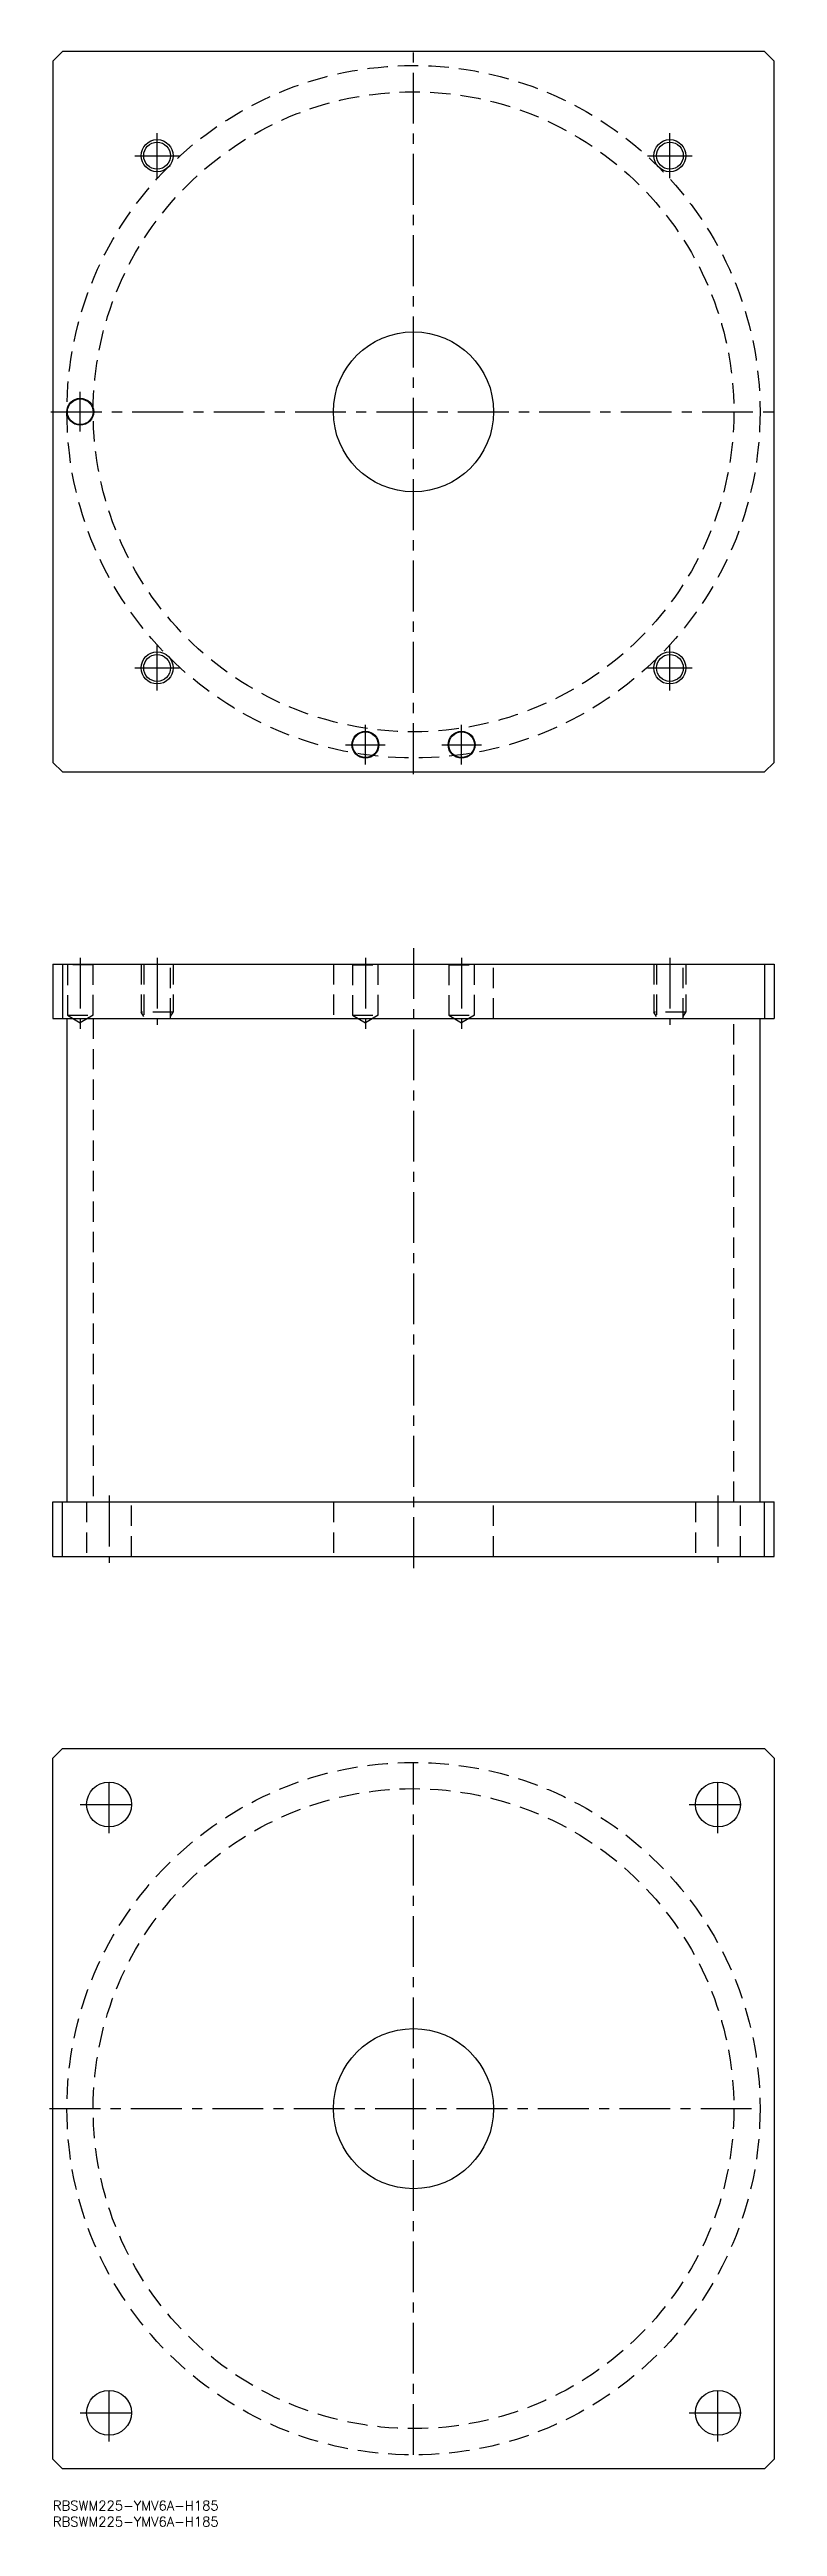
# Model space of a CAD drawing. Extents: x -1 to 226, y -8 to 766.
import ezdxf

# ---------------------------------------------------------------- set-up
doc = ezdxf.new("R2010")
doc.units = 0
doc.header["$LTSCALE"] = 0.5
doc.linetypes.add('CENTER', pattern=[50.8, 31.75, -6.35, 6.35, -6.35])
doc.linetypes.add('DASHED', pattern=[19.05, 12.7, -6.35])
for name, color, linetype in [('MSM_CENTER', 1, 'CENTER'), ('MSM_CONTINUOUS', 7, 'CONTINUOUS'), ('MSM_DASHED', 4, 'DASHED'), ('MSM_NARROW', 5, 'CONTINUOUS'), ('MSM_PART_NUMBER', 7, 'CONTINUOUS')]:
    doc.layers.add(name, color=color, linetype=linetype)
doc.styles.get("Standard").update_dxf_attribs({"font": 'txt.shx', "height": 3, "bigfont": 'bigfont.shx'})

# ---------------------------------------------------------------- blocks, each defined once
blk = doc.blocks.new('*U4')
at = {"layer": 'MSM_PART_NUMBER'}
blk.add_text('RBSWM225-YMV6A-H185', height=3, dxfattribs=at).set_placement((0, -3))
blk = doc.blocks.new('*U5')
at = {"layer": 'MSM_PART_NUMBER'}
blk.add_text('RBSWM225-YMV6A-H185', height=3, dxfattribs=at).set_placement((0, -8))

msp = doc.modelspace()

# ---------------------------------------------------------------- linework, layer by layer
at = {"layer": 'MSM_CENTER'}
for p, q in [((112.5, 539.35), (112.5, 765.65)), ((32.5, 725.5), (32.5, 739.5)), ((192.5, 725.5), (192.5, 739.5)), ((25.5, 732.5), (39.5, 732.5)), ((185.5, 732.5), (199.5, 732.5)), ((8.5, 646.3), (8.5, 658.7)), ((-0.65, 652.5), (226.06, 652.5)), ((32.5, 565.5), (32.5, 579.5)), ((192.5, 565.5), (192.5, 579.5)), ((25.5, 572.5), (39.5, 572.5)), ((185.5, 572.5), (199.5, 572.5)), ((97.5, 542.3), (97.5, 554.7)), ((127.5, 542.3), (127.5, 554.7)), ((91.3, 548.5), (103.7, 548.5)), ((121.3, 548.5), (133.7, 548.5)), ((8.5, 482), (8.5, 459.69)), ((32.5, 482), (32.5, 461)), ((97.5, 482), (97.5, 459.69)), ((112.5, 485), (112.5, 290)), ((127.5, 482), (127.5, 459.69)), ((192.5, 482), (192.5, 461)), ((17.5, 314), (17.5, 293)), ((207.5, 314), (207.5, 293)), ((17.5, 208.5), (17.5, 226.5)), ((112.5, 14.35), (112.5, 230.65)), ((207.5, 208.5), (207.5, 226.5)), ((8.5, 217.5), (26.5, 217.5)), ((198.5, 217.5), (216.5, 217.5)), ((-1.06, 122.5), (220.65, 122.5)), ((17.5, 18.5), (17.5, 36.5)), ((207.5, 18.5), (207.5, 36.5)), ((8.5, 27.5), (26.5, 27.5)), ((198.5, 27.5), (216.5, 27.5))]:
    msp.add_line(p, q, dxfattribs=at)
at = {"layer": 'MSM_CONTINUOUS'}
for p, q in [((3, 765), (0, 762)), ((0, 762), (0, 543)), ((222, 765), (3, 765)), ((225, 762), (222, 765)), ((225, 543), (225, 762)), ((0, 543), (3, 540)), ((222, 540), (225, 543)), ((3, 540), (222, 540)), ((0, 480), (225, 480)), ((0, 480), (0, 463)), ((3, 480), (3, 463)), ((222, 480), (222, 463)), ((225, 480), (225, 463)), ((0, 463), (225, 463)), ((4.35, 463), (4.35, 312)), ((220.65, 312), (220.65, 463)), ((0, 312), (225, 312)), ((0, 295), (0, 312)), ((3, 295), (3, 312)), ((222, 295), (222, 312)), ((225, 295), (225, 312)), ((0, 295), (225, 295)), ((0, 232), (3, 235)), ((3, 235), (222, 235)), ((222, 235), (225, 232)), ((0, 13), (0, 232)), ((225, 232), (225, 13)), ((3, 10), (0, 13)), ((222, 10), (3, 10)), ((225, 13), (222, 10))]:
    msp.add_line(p, q, dxfattribs=at)
for centre, radius in [((32.5, 732.5), 4.19), ((192.5, 732.5), 4.19), ((112.5, 652.5), 25), ((8.5, 652.5), 4.2), ((8.5, 652.5), 4), ((32.5, 572.5), 4.19), ((192.5, 572.5), 4.19), ((97.5, 548.5), 4.2), ((97.5, 548.5), 4), ((127.5, 548.5), 4.2), ((127.5, 548.5), 4), ((17.5, 217.5), 7), ((207.5, 217.5), 7), ((112.5, 122.5), 25), ((17.5, 27.5), 7), ((207.5, 27.5), 7)]:
    msp.add_circle(centre, radius, dxfattribs=at)
at = {"layer": 'MSM_DASHED'}
for p, q in [((4.3, 480), (4.5, 479.8)), ((4.5, 479.8), (4.5, 464)), ((12.5, 479.8), (4.5, 479.8)), ((12.5, 479.8), (12.7, 480)), ((12.5, 464), (12.5, 479.8)), ((27.5, 480), (27.5, 465)), ((28.31, 480), (28.31, 463)), ((36.69, 463), (36.69, 480)), ((37.5, 480), (37.5, 465)), ((87.5, 480), (87.5, 463)), ((93.3, 480), (93.5, 479.8)), ((93.5, 479.8), (93.5, 464)), ((93.5, 479.8), (101.5, 479.8)), ((101.5, 479.8), (101.7, 480)), ((101.5, 464), (101.5, 479.8)), ((123.3, 480), (123.5, 479.8)), ((123.5, 479.8), (123.5, 464)), ((123.5, 479.8), (131.5, 479.8)), ((131.5, 479.8), (131.7, 480)), ((131.5, 464), (131.5, 479.8)), ((137.5, 463), (137.5, 480)), ((187.5, 480), (187.5, 465)), ((188.31, 480), (188.31, 463)), ((196.69, 463), (196.69, 480)), ((197.5, 480), (197.5, 465)), ((37.5, 465), (27.5, 465)), ((28.31, 463.59), (27.5, 465)), ((36.69, 463.59), (37.5, 465)), ((197.5, 465), (187.5, 465)), ((188.31, 463.59), (187.5, 465)), ((196.69, 463.59), (197.5, 465)), ((4.5, 464), (8.5, 461.69)), ((4.5, 464), (12.5, 464)), ((12.5, 464), (8.5, 461.69)), ((12.55, 463), (12.55, 312)), ((93.5, 464), (97.5, 461.69)), ((93.5, 464), (101.5, 464)), ((101.5, 464), (97.5, 461.69)), ((123.5, 464), (127.5, 461.69)), ((123.5, 464), (131.5, 464)), ((131.5, 464), (127.5, 461.69)), ((212.45, 312), (212.45, 463)), ((10.5, 312), (10.5, 295)), ((24.5, 295), (24.5, 312)), ((87.5, 312), (87.5, 295)), ((137.5, 295), (137.5, 312)), ((200.5, 312), (200.5, 295)), ((214.5, 295), (214.5, 312))]:
    msp.add_line(p, q, dxfattribs=at)
for centre, radius in [((112.5, 652.5), 108.15), ((112.5, 652.5), 99.95), ((112.5, 122.5), 108.15), ((112.5, 122.5), 99.95)]:
    msp.add_circle(centre, radius, dxfattribs=at)
at = {"layer": 'MSM_NARROW'}
for centre in [(32.5, 732.5), (192.5, 732.5), (32.5, 572.5), (192.5, 572.5)]:
    msp.add_circle(centre, 5, dxfattribs=at)

# ---------------------------------------------------------------- block references
at = {"layer": 'MSM_CONTINUOUS'}
for name in ['*U4', '*U5']:
    msp.add_blockref(name, (0, 0), dxfattribs=at)

doc.saveas('drawing.dxf')
